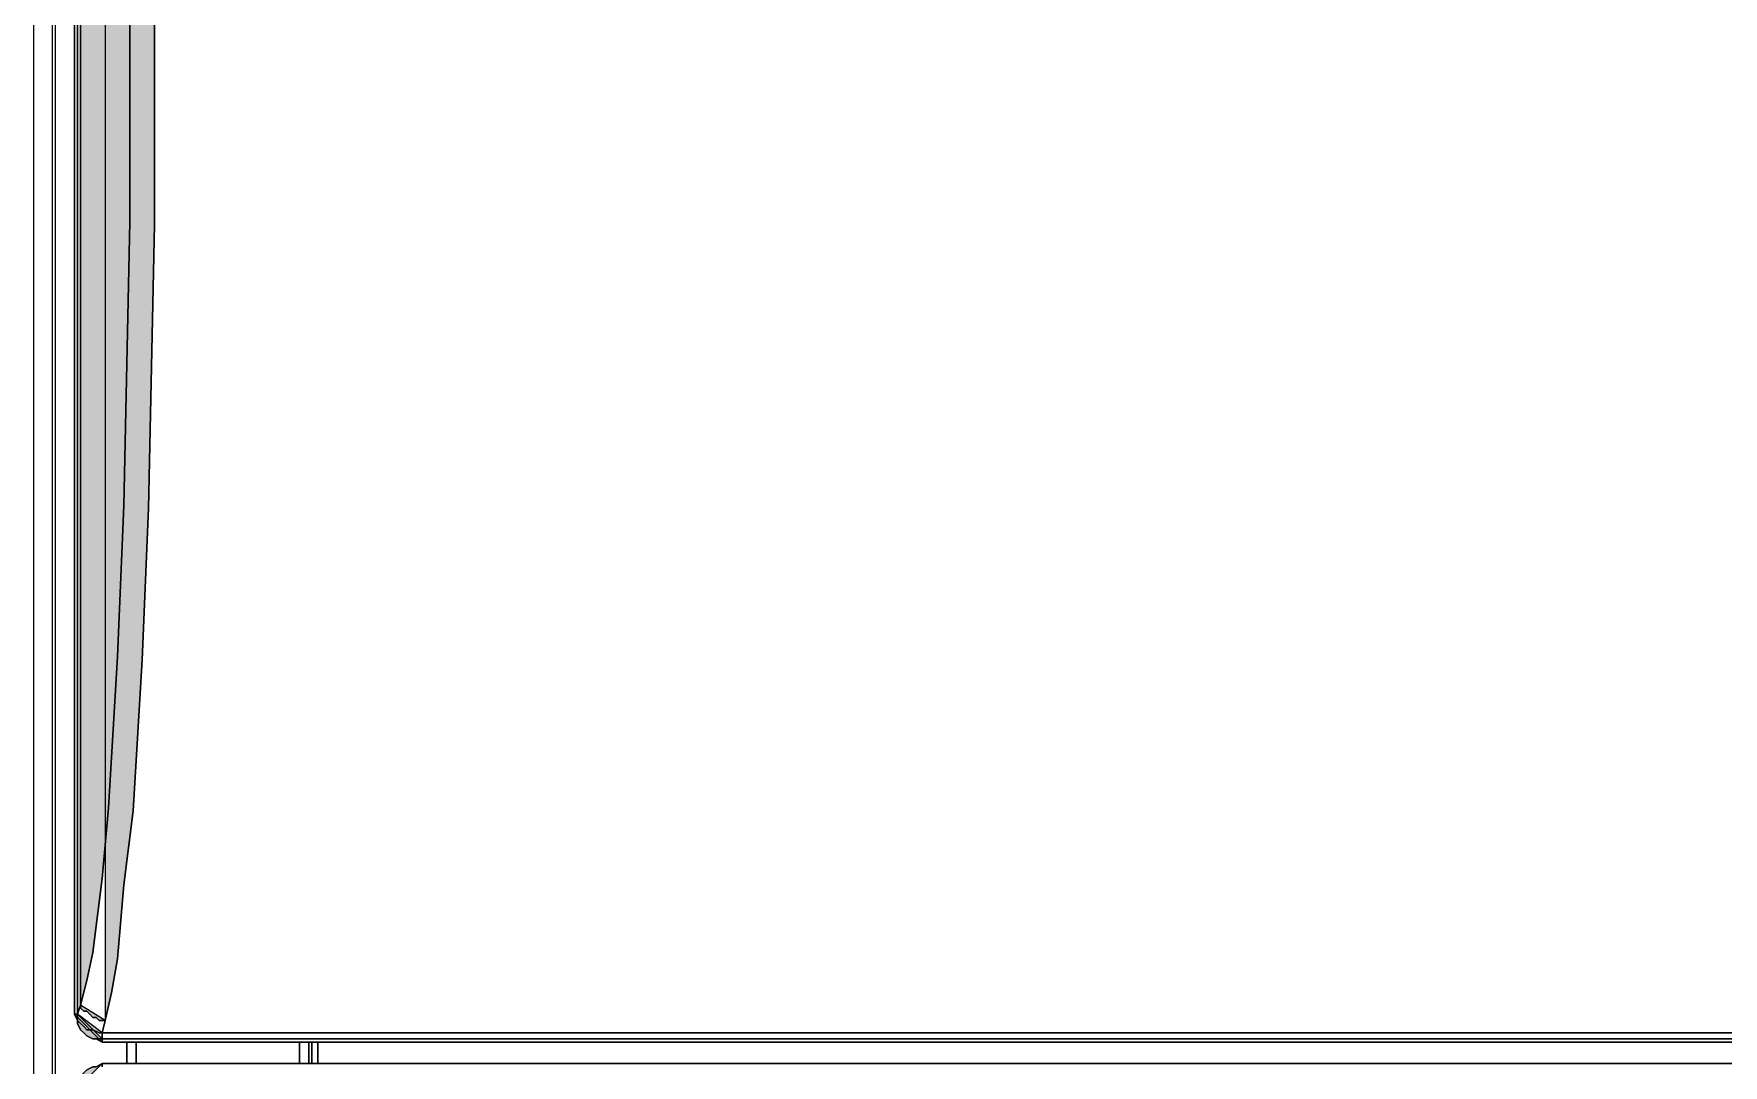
# Model space of a CAD drawing. Header units: centimetres. Extents: x 1.7 to 14.7, y -6.1 to 6.1.
# Drawn here: x 4.036 to 5.97, y -1.206 to -0.026 of the extents above; entities that cross this region are included whole.
import ezdxf

# ---------------------------------------------------------------- set-up
doc = ezdxf.new("R2010")
doc.units = ezdxf.units.CM
doc.header["$MEASUREMENT"] = 0
doc.layers.add('Camada 1', color=7, linetype='Continuous')

msp = doc.modelspace()

# ---------------------------------------------------------------- hatches: boundary and pattern name
at = {"layer": 'Camada 1', "true_color": 0x5b5b5b}
h = msp.add_hatch(color=251, dxfattribs=at)
edge = h.paths.add_edge_path()
edge.add_spline(control_points=[(4.08305, 1.12397), (4.08305, 1.12397), (4.08305, -1.14792), (4.08305, -1.14792), (4.08305, -1.14792), (4.08305, 1.12397), (4.08305, 1.12397)], knot_values=[0, 0, 0, 0, 0.5, 0.5, 0.5, 1, 1, 1, 1], degree=3, periodic=1)
h = msp.add_hatch(color=251, dxfattribs=at)
edge = h.paths.add_edge_path()
edge.add_spline(control_points=[(4.08658, -1.14792), (4.08658, -1.14792), (4.08658, 1.12397), (4.08658, 1.12397), (4.08658, 1.12397), (4.08658, -1.14792), (4.08658, -1.14792)], knot_values=[0, 0, 0, 0, 0.5, 0.5, 0.5, 1, 1, 1, 1], degree=3, periodic=1)
h = msp.add_hatch(color=251, dxfattribs=at)
edge = h.paths.add_edge_path()
edge.add_spline(control_points=[(4.11833, 1.13102), (4.11833, 1.13102), (4.12538, 1.08516), (4.12538, 1.08516), (4.12538, 1.08516), (4.13949, 0.98639), (4.13949, 0.98639), (4.13949, 0.98639), (4.15008, 0.88408), (4.15008, 0.88408), (4.15008, 0.88408), (4.16066, 0.68652), (4.16066, 0.68652), (4.16066, 0.68652), (4.16772, 0.48544), (4.16772, 0.48544), (4.16772, 0.48544), (4.17124, 0.28436), (4.17124, 0.28436), (4.17124, 0.28436), (4.17477, 0.07975), (4.17477, 0.07975), (4.17477, 0.07975), (4.17477, -0.24481), (4.17477, -0.24481), (4.17477, -0.24481), (4.16772, -0.56937), (4.16772, -0.56937), (4.16772, -0.56937), (4.16066, -0.74223), (4.16066, -0.74223), (4.16066, -0.74223), (4.15008, -0.91509), (4.15008, -0.91509), (4.15008, -0.91509), (4.13949, -0.99975), (4.13949, -0.99975), (4.13949, -0.99975), (4.13244, -1.08442), (4.13244, -1.08442), (4.13244, -1.08442), (4.12538, -1.12323), (4.12538, -1.12323), (4.12538, -1.12323), (4.11833, -1.15498), (4.11833, -1.15498), (4.11833, -1.15498), (4.11833, 1.13102), (4.11833, 1.13102)], knot_values=[0, 0, 0, 0, 0.0625, 0.0625, 0.0625, 0.125, 0.125, 0.125, 0.1875, 0.1875, 0.1875, 0.25, 0.25, 0.25, 0.3125, 0.3125, 0.3125, 0.375, 0.375, 0.375, 0.4375, 0.4375, 0.4375, 0.5, 0.5, 0.5, 0.5625, 0.5625, 0.5625, 0.625, 0.625, 0.625, 0.6875, 0.6875, 0.6875, 0.75, 0.75, 0.75, 0.8125, 0.8125, 0.8125, 0.875, 0.875, 0.875, 0.9375, 0.9375, 0.9375, 1, 1, 1, 1], degree=3, periodic=1)
h = msp.add_hatch(color=251, dxfattribs=at)
edge = h.paths.add_edge_path()
edge.add_spline(control_points=[(4.09011, -1.13734), (4.09011, -1.13734), (4.09716, -1.10911), (4.09716, -1.10911), (4.09716, -1.10911), (4.10422, -1.07737), (4.10422, -1.07737), (4.10422, -1.07737), (4.1148, -0.9927), (4.1148, -0.9927), (4.1148, -0.9927), (4.12186, -0.91156), (4.12186, -0.91156), (4.12186, -0.91156), (4.13244, -0.7387), (4.13244, -0.7387), (4.13244, -0.7387), (4.13949, -0.56584), (4.13949, -0.56584), (4.13949, -0.56584), (4.14655, -0.24128), (4.14655, -0.24128), (4.14655, -0.24128), (4.14655, 0.07975), (4.14655, 0.07975), (4.14655, 0.07975), (4.14655, 0.28083), (4.14655, 0.28083), (4.14655, 0.28083), (4.14302, 0.48191), (4.14302, 0.48191), (4.14302, 0.48191), (4.13597, 0.683), (4.13597, 0.683), (4.13597, 0.683), (4.12186, 0.88055), (4.12186, 0.88055), (4.12186, 0.88055), (4.1148, 0.97933), (4.1148, 0.97933), (4.1148, 0.97933), (4.10069, 1.07458), (4.10069, 1.07458), (4.10069, 1.07458), (4.09011, 1.11339), (4.09011, 1.11339), (4.09011, 1.11339), (4.09011, -1.13734), (4.09011, -1.13734)], knot_values=[0, 0, 0, 0, 0.0625, 0.0625, 0.0625, 0.125, 0.125, 0.125, 0.1875, 0.1875, 0.1875, 0.25, 0.25, 0.25, 0.3125, 0.3125, 0.3125, 0.375, 0.375, 0.375, 0.4375, 0.4375, 0.4375, 0.5, 0.5, 0.5, 0.5625, 0.5625, 0.5625, 0.625, 0.625, 0.625, 0.6875, 0.6875, 0.6875, 0.75, 0.75, 0.75, 0.8125, 0.8125, 0.8125, 0.875, 0.875, 0.875, 0.9375, 0.9375, 0.9375, 1, 1, 1, 1], degree=3, periodic=1)
h = msp.add_hatch(color=251, dxfattribs=at)
edge = h.paths.add_edge_path()
edge.add_spline(control_points=[(4.09011, 1.11339), (4.09011, 1.11339), (4.09011, -1.13734), (4.09011, -1.13734), (4.09011, -1.13734), (4.09011, 1.11339), (4.09011, 1.11339)], knot_values=[0, 0, 0, 0, 0.5, 0.5, 0.5, 1, 1, 1, 1], degree=3, periodic=1)
h = msp.add_hatch(color=251, dxfattribs=at)
edge = h.paths.add_edge_path()
edge.add_spline(control_points=[(4.08658, -1.14792), (4.08658, -1.14792), (4.09011, -1.13734), (4.09011, -1.13734), (4.09011, -1.13734), (4.08658, -1.14792), (4.08658, -1.14792)], knot_values=[0, 0, 0, 0, 0.5, 0.5, 0.5, 1, 1, 1, 1], degree=3, periodic=1)
h = msp.add_hatch(color=251, dxfattribs=at)
edge = h.paths.add_edge_path()
edge.add_spline(control_points=[(4.11833, -1.15498), (4.11833, -1.15498), (4.11127, -1.15498), (4.11127, -1.15498), (4.11127, -1.15498), (4.10775, -1.15145), (4.10775, -1.15145), (4.10775, -1.15145), (4.10422, -1.15145), (4.10422, -1.15145), (4.10422, -1.15145), (4.10069, -1.14792), (4.10069, -1.14792), (4.10069, -1.14792), (4.09716, -1.14439), (4.09716, -1.14439), (4.09716, -1.14439), (4.09363, -1.14439), (4.09363, -1.14439), (4.09363, -1.14439), (4.09011, -1.14086), (4.09011, -1.14086), (4.09011, -1.14086), (4.09011, -1.13734), (4.09011, -1.13734), (4.09011, -1.13734), (4.11833, -1.15498), (4.11833, -1.15498)], knot_values=[0, 0, 0, 0, 0.1111111, 0.1111111, 0.1111111, 0.2222222, 0.2222222, 0.2222222, 0.3333333, 0.3333333, 0.3333333, 0.4444444, 0.4444444, 0.4444444, 0.5555556, 0.5555556, 0.5555556, 0.6666667, 0.6666667, 0.6666667, 0.7777778, 0.7777778, 0.7777778, 0.8888889, 0.8888889, 0.8888889, 1, 1, 1, 1], degree=3, periodic=1)
h = msp.add_hatch(color=251, dxfattribs=at)
edge = h.paths.add_edge_path()
edge.add_spline(control_points=[(4.08305, -1.14792), (4.08305, -1.14792), (4.08658, -1.15498), (4.08658, -1.15498), (4.08658, -1.15498), (4.08658, -1.1585), (4.08658, -1.1585), (4.08658, -1.1585), (4.09011, -1.16556), (4.09011, -1.16556), (4.09011, -1.16556), (4.09363, -1.16909), (4.09363, -1.16909), (4.09363, -1.16909), (4.09716, -1.17261), (4.09716, -1.17261), (4.09716, -1.17261), (4.10422, -1.17614), (4.10422, -1.17614), (4.10422, -1.17614), (4.10775, -1.17614), (4.10775, -1.17614), (4.10775, -1.17614), (4.1148, -1.17967), (4.1148, -1.17967), (4.1148, -1.17967), (4.08305, -1.14792), (4.08305, -1.14792)], knot_values=[0, 0, 0, 0, 0.1111111, 0.1111111, 0.1111111, 0.2222222, 0.2222222, 0.2222222, 0.3333333, 0.3333333, 0.3333333, 0.4444444, 0.4444444, 0.4444444, 0.5555556, 0.5555556, 0.5555556, 0.6666667, 0.6666667, 0.6666667, 0.7777778, 0.7777778, 0.7777778, 0.8888889, 0.8888889, 0.8888889, 1, 1, 1, 1], degree=3, periodic=1)
h = msp.add_hatch(color=251, dxfattribs=at)
edge = h.paths.add_edge_path()
edge.add_spline(control_points=[(4.08305, -1.14792), (4.08305, -1.14792), (4.08658, -1.14792), (4.08658, -1.14792), (4.08658, -1.14792), (4.08305, -1.14792), (4.08305, -1.14792)], knot_values=[0, 0, 0, 0, 0.5, 0.5, 0.5, 1, 1, 1, 1], degree=3, periodic=1)
h = msp.add_hatch(color=251, dxfattribs=at)
edge = h.paths.add_edge_path()
edge.add_spline(control_points=[(4.1148, -1.16909), (4.1148, -1.16909), (4.11127, -1.16909), (4.11127, -1.16909), (4.11127, -1.16909), (4.10422, -1.16556), (4.10422, -1.16556), (4.10422, -1.16556), (4.09716, -1.16556), (4.09716, -1.16556), (4.09716, -1.16556), (4.09363, -1.16203), (4.09363, -1.16203), (4.09363, -1.16203), (4.09011, -1.1585), (4.09011, -1.1585), (4.09011, -1.1585), (4.08658, -1.15498), (4.08658, -1.15498), (4.08658, -1.15498), (4.08658, -1.15145), (4.08658, -1.15145), (4.08658, -1.15145), (4.08658, -1.14792), (4.08658, -1.14792), (4.08658, -1.14792), (4.1148, -1.16909), (4.1148, -1.16909)], knot_values=[0, 0, 0, 0, 0.1111111, 0.1111111, 0.1111111, 0.2222222, 0.2222222, 0.2222222, 0.3333333, 0.3333333, 0.3333333, 0.4444444, 0.4444444, 0.4444444, 0.5555556, 0.5555556, 0.5555556, 0.6666667, 0.6666667, 0.6666667, 0.7777778, 0.7777778, 0.7777778, 0.8888889, 0.8888889, 0.8888889, 1, 1, 1, 1], degree=3, periodic=1)
h = msp.add_hatch(color=251, dxfattribs=at)
edge = h.paths.add_edge_path()
edge.add_spline(control_points=[(4.1148, -1.17614), (4.1148, -1.17614), (4.10775, -1.17614), (4.10775, -1.17614), (4.10775, -1.17614), (4.10422, -1.17614), (4.10422, -1.17614), (4.10422, -1.17614), (4.09716, -1.17261), (4.09716, -1.17261), (4.09716, -1.17261), (4.09363, -1.16909), (4.09363, -1.16909), (4.09363, -1.16909), (4.09011, -1.16556), (4.09011, -1.16556), (4.09011, -1.16556), (4.08658, -1.1585), (4.08658, -1.1585), (4.08658, -1.1585), (4.08658, -1.15145), (4.08658, -1.15145), (4.08658, -1.15145), (4.08658, -1.14792), (4.08658, -1.14792), (4.08658, -1.14792), (4.1148, -1.17614), (4.1148, -1.17614)], knot_values=[0, 0, 0, 0, 0.1111111, 0.1111111, 0.1111111, 0.2222222, 0.2222222, 0.2222222, 0.3333333, 0.3333333, 0.3333333, 0.4444444, 0.4444444, 0.4444444, 0.5555556, 0.5555556, 0.5555556, 0.6666667, 0.6666667, 0.6666667, 0.7777778, 0.7777778, 0.7777778, 0.8888889, 0.8888889, 0.8888889, 1, 1, 1, 1], degree=3, periodic=1)
h = msp.add_hatch(color=251, dxfattribs=at)
edge = h.paths.add_edge_path()
edge.add_spline(control_points=[(4.08658, -1.14792), (4.08658, -1.14792), (4.08658, -1.14792), (4.08658, -1.14792)], knot_values=[0, 0, 0, 0, 1, 1, 1, 1], degree=3, periodic=1)
h = msp.add_hatch(color=251, dxfattribs=at)
edge = h.paths.add_edge_path()
edge.add_spline(control_points=[(4.1148, -1.17614), (4.1148, -1.17614), (4.10775, -1.17614), (4.10775, -1.17614), (4.10775, -1.17614), (4.10422, -1.17614), (4.10422, -1.17614), (4.10422, -1.17614), (4.09716, -1.17261), (4.09716, -1.17261), (4.09716, -1.17261), (4.09363, -1.16909), (4.09363, -1.16909), (4.09363, -1.16909), (4.09011, -1.16556), (4.09011, -1.16556), (4.09011, -1.16556), (4.08658, -1.1585), (4.08658, -1.1585), (4.08658, -1.1585), (4.08658, -1.15145), (4.08658, -1.15145), (4.08658, -1.15145), (4.08658, -1.14792), (4.08658, -1.14792), (4.08658, -1.14792), (4.1148, -1.17614), (4.1148, -1.17614)], knot_values=[0, 0, 0, 0, 0.1111111, 0.1111111, 0.1111111, 0.2222222, 0.2222222, 0.2222222, 0.3333333, 0.3333333, 0.3333333, 0.4444444, 0.4444444, 0.4444444, 0.5555556, 0.5555556, 0.5555556, 0.6666667, 0.6666667, 0.6666667, 0.7777778, 0.7777778, 0.7777778, 0.8888889, 0.8888889, 0.8888889, 1, 1, 1, 1], degree=3, periodic=1)
h = msp.add_hatch(color=251, dxfattribs=at)
edge = h.paths.add_edge_path()
edge.add_spline(control_points=[(4.11833, -1.15498), (4.11833, -1.15498), (4.1148, -1.16909), (4.1148, -1.16909), (4.1148, -1.16909), (4.11833, -1.15498), (4.11833, -1.15498)], knot_values=[0, 0, 0, 0, 0.5, 0.5, 0.5, 1, 1, 1, 1], degree=3, periodic=1)
h = msp.add_hatch(color=251, dxfattribs=at)
edge = h.paths.add_edge_path()
edge.add_spline(control_points=[(4.1148, -1.16909), (4.1148, -1.16909), (7.82602, -1.16909), (7.82602, -1.16909), (7.82602, -1.16909), (4.1148, -1.16909), (4.1148, -1.16909)], knot_values=[0, 0, 0, 0, 0.5, 0.5, 0.5, 1, 1, 1, 1], degree=3, periodic=1)
h = msp.add_hatch(color=251, dxfattribs=at)
edge = h.paths.add_edge_path()
edge.add_spline(control_points=[(4.1148, -1.16909), (4.1148, -1.16909), (4.1148, -1.16909), (4.1148, -1.16909), (4.1148, -1.16909), (4.1148, -1.17261), (4.1148, -1.17261), (4.1148, -1.17261), (4.1148, -1.17614), (4.1148, -1.17614), (4.1148, -1.17614), (4.1148, -1.16909), (4.1148, -1.16909)], knot_values=[0, 0, 0, 0, 0.25, 0.25, 0.25, 0.5, 0.5, 0.5, 0.75, 0.75, 0.75, 1, 1, 1, 1], degree=3, periodic=1)
h = msp.add_hatch(color=251, dxfattribs=at)
edge = h.paths.add_edge_path()
edge.add_spline(control_points=[(7.82602, -1.17614), (7.82602, -1.17614), (4.1148, -1.17614), (4.1148, -1.17614), (4.1148, -1.17614), (7.82602, -1.17614), (7.82602, -1.17614)], knot_values=[0, 0, 0, 0, 0.5, 0.5, 0.5, 1, 1, 1, 1], degree=3, periodic=1)
h = msp.add_hatch(color=251, dxfattribs=at)
edge = h.paths.add_edge_path()
edge.add_spline(control_points=[(4.1148, -1.17614), (4.1148, -1.17614), (4.1148, -1.17614), (4.1148, -1.17614)], knot_values=[0, 0, 0, 0, 1, 1, 1, 1], degree=3, periodic=1)
h = msp.add_hatch(color=251, dxfattribs=at)
edge = h.paths.add_edge_path()
edge.add_spline(control_points=[(4.1148, -1.17614), (4.1148, -1.17614), (4.1148, -1.17967), (4.1148, -1.17967), (4.1148, -1.17967), (4.1148, -1.17614), (4.1148, -1.17614)], knot_values=[0, 0, 0, 0, 0.5, 0.5, 0.5, 1, 1, 1, 1], degree=3, periodic=1)
h = msp.add_hatch(color=251, dxfattribs=at)
edge = h.paths.add_edge_path()
edge.add_spline(control_points=[(4.1148, -1.17967), (4.1148, -1.17967), (7.82602, -1.17967), (7.82602, -1.17967), (7.82602, -1.17967), (4.1148, -1.17967), (4.1148, -1.17967)], knot_values=[0, 0, 0, 0, 0.5, 0.5, 0.5, 1, 1, 1, 1], degree=3, periodic=1)
h = msp.add_hatch(color=251, dxfattribs=at)
edge = h.paths.add_edge_path()
edge.add_spline(control_points=[(4.14302, -1.20437), (4.14302, -1.20437), (4.14302, -1.17967), (4.14302, -1.17967), (4.14302, -1.17967), (4.14302, -1.20437), (4.14302, -1.20437)], knot_values=[0, 0, 0, 0, 0.5, 0.5, 0.5, 1, 1, 1, 1], degree=3, periodic=1)
h = msp.add_hatch(color=251, dxfattribs=at)
edge = h.paths.add_edge_path()
edge.add_spline(control_points=[(4.15361, -1.17967), (4.15361, -1.17967), (4.15361, -1.20437), (4.15361, -1.20437), (4.15361, -1.20437), (4.15361, -1.17967), (4.15361, -1.17967)], knot_values=[0, 0, 0, 0, 0.5, 0.5, 0.5, 1, 1, 1, 1], degree=3, periodic=1)
h = msp.add_hatch(color=251, dxfattribs=at)
edge = h.paths.add_edge_path()
edge.add_spline(control_points=[(4.15361, -1.17967), (4.15361, -1.17967), (4.15361, -1.20437), (4.15361, -1.20437), (4.15361, -1.20437), (4.15361, -1.17967), (4.15361, -1.17967)], knot_values=[0, 0, 0, 0, 0.5, 0.5, 0.5, 1, 1, 1, 1], degree=3, periodic=1)
h = msp.add_hatch(color=251, dxfattribs=at)
edge = h.paths.add_edge_path()
edge.add_spline(control_points=[(4.34058, -1.20437), (4.34058, -1.20437), (4.34058, -1.17967), (4.34058, -1.17967), (4.34058, -1.17967), (4.34058, -1.20437), (4.34058, -1.20437)], knot_values=[0, 0, 0, 0, 0.5, 0.5, 0.5, 1, 1, 1, 1], degree=3, periodic=1)
h = msp.add_hatch(color=251, dxfattribs=at)
edge = h.paths.add_edge_path()
edge.add_spline(control_points=[(4.35116, -1.17967), (4.35116, -1.17967), (4.35116, -1.20437), (4.35116, -1.20437), (4.35116, -1.20437), (4.35116, -1.17967), (4.35116, -1.17967)], knot_values=[0, 0, 0, 0, 0.5, 0.5, 0.5, 1, 1, 1, 1], degree=3, periodic=1)
h = msp.add_hatch(color=251, dxfattribs=at)
edge = h.paths.add_edge_path()
edge.add_spline(control_points=[(4.35469, -1.20437), (4.35469, -1.20437), (4.35469, -1.17967), (4.35469, -1.17967), (4.35469, -1.17967), (4.35469, -1.20437), (4.35469, -1.20437)], knot_values=[0, 0, 0, 0, 0.5, 0.5, 0.5, 1, 1, 1, 1], degree=3, periodic=1)
h = msp.add_hatch(color=251, dxfattribs=at)
edge = h.paths.add_edge_path()
edge.add_spline(control_points=[(4.36174, -1.17967), (4.36174, -1.17967), (4.36174, -1.20437), (4.36174, -1.20437), (4.36174, -1.20437), (4.36174, -1.17967), (4.36174, -1.17967)], knot_values=[0, 0, 0, 0, 0.5, 0.5, 0.5, 1, 1, 1, 1], degree=3, periodic=1)
h = msp.add_hatch(color=251, dxfattribs=at)
edge = h.paths.add_edge_path()
edge.add_spline(control_points=[(4.1148, -1.20437), (4.1148, -1.20437), (4.10775, -1.20789), (4.10775, -1.20789), (4.10775, -1.20789), (4.10422, -1.20789), (4.10422, -1.20789), (4.10422, -1.20789), (4.09716, -1.21142), (4.09716, -1.21142), (4.09716, -1.21142), (4.09363, -1.21495), (4.09363, -1.21495), (4.09363, -1.21495), (4.09011, -1.21848), (4.09011, -1.21848), (4.09011, -1.21848), (4.08658, -1.22553), (4.08658, -1.22553), (4.08658, -1.22553), (4.08658, -1.22906), (4.08658, -1.22906), (4.08658, -1.22906), (4.08305, -1.23612), (4.08305, -1.23612), (4.08305, -1.23612), (4.1148, -1.20437), (4.1148, -1.20437)], knot_values=[0, 0, 0, 0, 0.1111111, 0.1111111, 0.1111111, 0.2222222, 0.2222222, 0.2222222, 0.3333333, 0.3333333, 0.3333333, 0.4444444, 0.4444444, 0.4444444, 0.5555556, 0.5555556, 0.5555556, 0.6666667, 0.6666667, 0.6666667, 0.7777778, 0.7777778, 0.7777778, 0.8888889, 0.8888889, 0.8888889, 1, 1, 1, 1], degree=3, periodic=1)
h = msp.add_hatch(color=251, dxfattribs=at)
edge = h.paths.add_edge_path()
edge.add_spline(control_points=[(4.1148, -1.20437), (4.1148, -1.20437), (4.1148, -1.20789), (4.1148, -1.20789), (4.1148, -1.20789), (4.1148, -1.20437), (4.1148, -1.20437)], knot_values=[0, 0, 0, 0, 0.5, 0.5, 0.5, 1, 1, 1, 1], degree=3, periodic=1)
h = msp.add_hatch(color=251, dxfattribs=at)
edge = h.paths.add_edge_path()
edge.add_spline(control_points=[(7.82602, -1.20437), (7.82602, -1.20437), (4.1148, -1.20437), (4.1148, -1.20437), (4.1148, -1.20437), (7.82602, -1.20437), (7.82602, -1.20437)], knot_values=[0, 0, 0, 0, 0.5, 0.5, 0.5, 1, 1, 1, 1], degree=3, periodic=1)

# ---------------------------------------------------------------- linework, layer by layer
at = {"layer": 'Camada 1', "color": 251, "lineweight": 9}
for points in [[(4.03645, -3.57815), (4.03645, -3.57815), (4.03645, 3.57187), (4.03645, 3.57187)], [(4.05762, 3.54364), (4.05762, 3.54364), (4.05762, -3.54639), (4.05762, -3.54639)], [(4.06116, -3.54286), (4.06116, -3.54286), (4.06116, 3.54011), (4.06116, 3.54011)], [(4.08305, 1.12397), (4.08305, 1.12397), (4.08305, -1.14792), (4.08305, -1.14792)], [(4.08658, -1.14792), (4.08658, -1.14792), (4.08658, 1.12397), (4.08658, 1.12397)], [(4.09011, 1.11339), (4.09011, 1.11339), (4.09011, -1.13734), (4.09011, -1.13734)], [(4.08658, -1.14792), (4.08658, -1.14792), (4.09011, -1.13734), (4.09011, -1.13734)], [(4.08305, -1.14792), (4.08305, -1.14792), (4.08658, -1.14792), (4.08658, -1.14792)], [(4.08658, -1.14792), (4.08658, -1.14792), (4.08658, -1.14792), (4.08658, -1.14792)], [(4.11833, -1.15498), (4.11833, -1.15498), (4.1148, -1.16909), (4.1148, -1.16909)], [(4.1148, -1.16909), (4.1148, -1.16909), (7.82602, -1.16909), (7.82602, -1.16909)], [(7.82602, -1.17614), (7.82602, -1.17614), (4.1148, -1.17614), (4.1148, -1.17614)], [(4.1148, -1.17614), (4.1148, -1.17614), (4.1148, -1.17614), (4.1148, -1.17614)], [(4.1148, -1.17614), (4.1148, -1.17614), (4.1148, -1.17967), (4.1148, -1.17967)], [(4.1148, -1.17967), (4.1148, -1.17967), (7.82602, -1.17967), (7.82602, -1.17967)], [(4.14302, -1.20437), (4.14302, -1.20437), (4.14302, -1.17967), (4.14302, -1.17967)], [(4.15361, -1.17967), (4.15361, -1.17967), (4.15361, -1.20437), (4.15361, -1.20437)], [(4.15361, -1.17967), (4.15361, -1.17967), (4.15361, -1.20437), (4.15361, -1.20437)], [(4.34058, -1.20437), (4.34058, -1.20437), (4.34058, -1.17967), (4.34058, -1.17967)], [(4.35116, -1.17967), (4.35116, -1.17967), (4.35116, -1.20437), (4.35116, -1.20437)], [(4.35469, -1.20437), (4.35469, -1.20437), (4.35469, -1.17967), (4.35469, -1.17967)], [(4.36174, -1.17967), (4.36174, -1.17967), (4.36174, -1.20437), (4.36174, -1.20437)], [(4.1148, -1.20437), (4.1148, -1.20437), (4.1148, -1.20789), (4.1148, -1.20789)], [(7.82602, -1.20437), (7.82602, -1.20437), (4.1148, -1.20437), (4.1148, -1.20437)]]:
    msp.add_open_spline(points, degree=3, dxfattribs=at)
at = {"layer": 'Camada 1', "color": 251}
for points, knots in [([(4.08305, 1.12397), (4.08305, 1.12397), (4.08305, -1.14792), (4.08305, -1.14792), (4.08305, -1.14792), (4.08305, 1.12397), (4.08305, 1.12397)], [0, 0, 0, 0, 0.5, 0.5, 0.5, 1, 1, 1, 1]), ([(4.08658, -1.14792), (4.08658, -1.14792), (4.08658, 1.12397), (4.08658, 1.12397), (4.08658, 1.12397), (4.08658, -1.14792), (4.08658, -1.14792)], [0, 0, 0, 0, 0.5, 0.5, 0.5, 1, 1, 1, 1]), ([(4.11833, 1.13102), (4.11833, 1.13102), (4.12538, 1.08516), (4.12538, 1.08516), (4.12538, 1.08516), (4.13949, 0.98639), (4.13949, 0.98639), (4.13949, 0.98639), (4.15008, 0.88408), (4.15008, 0.88408), (4.15008, 0.88408), (4.16066, 0.68652), (4.16066, 0.68652), (4.16066, 0.68652), (4.16772, 0.48544), (4.16772, 0.48544), (4.16772, 0.48544), (4.17124, 0.28436), (4.17124, 0.28436), (4.17124, 0.28436), (4.17477, 0.07975), (4.17477, 0.07975), (4.17477, 0.07975), (4.17477, -0.24481), (4.17477, -0.24481), (4.17477, -0.24481), (4.16772, -0.56937), (4.16772, -0.56937), (4.16772, -0.56937), (4.16066, -0.74223), (4.16066, -0.74223), (4.16066, -0.74223), (4.15008, -0.91509), (4.15008, -0.91509), (4.15008, -0.91509), (4.13949, -0.99975), (4.13949, -0.99975), (4.13949, -0.99975), (4.13244, -1.08442), (4.13244, -1.08442), (4.13244, -1.08442), (4.12538, -1.12323), (4.12538, -1.12323), (4.12538, -1.12323), (4.11833, -1.15498), (4.11833, -1.15498), (4.11833, -1.15498), (4.11833, 1.13102), (4.11833, 1.13102)], [0, 0, 0, 0, 0.0625, 0.0625, 0.0625, 0.125, 0.125, 0.125, 0.1875, 0.1875, 0.1875, 0.25, 0.25, 0.25, 0.3125, 0.3125, 0.3125, 0.375, 0.375, 0.375, 0.4375, 0.4375, 0.4375, 0.5, 0.5, 0.5, 0.5625, 0.5625, 0.5625, 0.625, 0.625, 0.625, 0.6875, 0.6875, 0.6875, 0.75, 0.75, 0.75, 0.8125, 0.8125, 0.8125, 0.875, 0.875, 0.875, 0.9375, 0.9375, 0.9375, 1, 1, 1, 1]), ([(4.09011, -1.13734), (4.09011, -1.13734), (4.09716, -1.10911), (4.09716, -1.10911), (4.09716, -1.10911), (4.10422, -1.07737), (4.10422, -1.07737), (4.10422, -1.07737), (4.1148, -0.9927), (4.1148, -0.9927), (4.1148, -0.9927), (4.12186, -0.91156), (4.12186, -0.91156), (4.12186, -0.91156), (4.13244, -0.7387), (4.13244, -0.7387), (4.13244, -0.7387), (4.13949, -0.56584), (4.13949, -0.56584), (4.13949, -0.56584), (4.14655, -0.24128), (4.14655, -0.24128), (4.14655, -0.24128), (4.14655, 0.07975), (4.14655, 0.07975), (4.14655, 0.07975), (4.14655, 0.28083), (4.14655, 0.28083), (4.14655, 0.28083), (4.14302, 0.48191), (4.14302, 0.48191), (4.14302, 0.48191), (4.13597, 0.683), (4.13597, 0.683), (4.13597, 0.683), (4.12186, 0.88055), (4.12186, 0.88055), (4.12186, 0.88055), (4.1148, 0.97933), (4.1148, 0.97933), (4.1148, 0.97933), (4.10069, 1.07458), (4.10069, 1.07458), (4.10069, 1.07458), (4.09011, 1.11339), (4.09011, 1.11339), (4.09011, 1.11339), (4.09011, -1.13734), (4.09011, -1.13734)], [0, 0, 0, 0, 0.0625, 0.0625, 0.0625, 0.125, 0.125, 0.125, 0.1875, 0.1875, 0.1875, 0.25, 0.25, 0.25, 0.3125, 0.3125, 0.3125, 0.375, 0.375, 0.375, 0.4375, 0.4375, 0.4375, 0.5, 0.5, 0.5, 0.5625, 0.5625, 0.5625, 0.625, 0.625, 0.625, 0.6875, 0.6875, 0.6875, 0.75, 0.75, 0.75, 0.8125, 0.8125, 0.8125, 0.875, 0.875, 0.875, 0.9375, 0.9375, 0.9375, 1, 1, 1, 1]), ([(4.09011, 1.11339), (4.09011, 1.11339), (4.09011, -1.13734), (4.09011, -1.13734), (4.09011, -1.13734), (4.09011, 1.11339), (4.09011, 1.11339)], [0, 0, 0, 0, 0.5, 0.5, 0.5, 1, 1, 1, 1]), ([(4.08658, -1.14792), (4.08658, -1.14792), (4.09011, -1.13734), (4.09011, -1.13734), (4.09011, -1.13734), (4.08658, -1.14792), (4.08658, -1.14792)], [0, 0, 0, 0, 0.5, 0.5, 0.5, 1, 1, 1, 1]), ([(4.11833, -1.15498), (4.11833, -1.15498), (4.11127, -1.15498), (4.11127, -1.15498), (4.11127, -1.15498), (4.10775, -1.15145), (4.10775, -1.15145), (4.10775, -1.15145), (4.10422, -1.15145), (4.10422, -1.15145), (4.10422, -1.15145), (4.10069, -1.14792), (4.10069, -1.14792), (4.10069, -1.14792), (4.09716, -1.14439), (4.09716, -1.14439), (4.09716, -1.14439), (4.09363, -1.14439), (4.09363, -1.14439), (4.09363, -1.14439), (4.09011, -1.14086), (4.09011, -1.14086), (4.09011, -1.14086), (4.09011, -1.13734), (4.09011, -1.13734), (4.09011, -1.13734), (4.11833, -1.15498), (4.11833, -1.15498)], [0, 0, 0, 0, 0.1111111, 0.1111111, 0.1111111, 0.2222222, 0.2222222, 0.2222222, 0.3333333, 0.3333333, 0.3333333, 0.4444444, 0.4444444, 0.4444444, 0.5555556, 0.5555556, 0.5555556, 0.6666667, 0.6666667, 0.6666667, 0.7777778, 0.7777778, 0.7777778, 0.8888889, 0.8888889, 0.8888889, 1, 1, 1, 1]), ([(4.08305, -1.14792), (4.08305, -1.14792), (4.08658, -1.15498), (4.08658, -1.15498), (4.08658, -1.15498), (4.08658, -1.1585), (4.08658, -1.1585), (4.08658, -1.1585), (4.09011, -1.16556), (4.09011, -1.16556), (4.09011, -1.16556), (4.09363, -1.16909), (4.09363, -1.16909), (4.09363, -1.16909), (4.09716, -1.17261), (4.09716, -1.17261), (4.09716, -1.17261), (4.10422, -1.17614), (4.10422, -1.17614), (4.10422, -1.17614), (4.10775, -1.17614), (4.10775, -1.17614), (4.10775, -1.17614), (4.1148, -1.17967), (4.1148, -1.17967), (4.1148, -1.17967), (4.08305, -1.14792), (4.08305, -1.14792)], [0, 0, 0, 0, 0.1111111, 0.1111111, 0.1111111, 0.2222222, 0.2222222, 0.2222222, 0.3333333, 0.3333333, 0.3333333, 0.4444444, 0.4444444, 0.4444444, 0.5555556, 0.5555556, 0.5555556, 0.6666667, 0.6666667, 0.6666667, 0.7777778, 0.7777778, 0.7777778, 0.8888889, 0.8888889, 0.8888889, 1, 1, 1, 1]), ([(4.08305, -1.14792), (4.08305, -1.14792), (4.08658, -1.14792), (4.08658, -1.14792), (4.08658, -1.14792), (4.08305, -1.14792), (4.08305, -1.14792)], [0, 0, 0, 0, 0.5, 0.5, 0.5, 1, 1, 1, 1]), ([(4.1148, -1.16909), (4.1148, -1.16909), (4.11127, -1.16909), (4.11127, -1.16909), (4.11127, -1.16909), (4.10422, -1.16556), (4.10422, -1.16556), (4.10422, -1.16556), (4.09716, -1.16556), (4.09716, -1.16556), (4.09716, -1.16556), (4.09363, -1.16203), (4.09363, -1.16203), (4.09363, -1.16203), (4.09011, -1.1585), (4.09011, -1.1585), (4.09011, -1.1585), (4.08658, -1.15498), (4.08658, -1.15498), (4.08658, -1.15498), (4.08658, -1.15145), (4.08658, -1.15145), (4.08658, -1.15145), (4.08658, -1.14792), (4.08658, -1.14792), (4.08658, -1.14792), (4.1148, -1.16909), (4.1148, -1.16909)], [0, 0, 0, 0, 0.1111111, 0.1111111, 0.1111111, 0.2222222, 0.2222222, 0.2222222, 0.3333333, 0.3333333, 0.3333333, 0.4444444, 0.4444444, 0.4444444, 0.5555556, 0.5555556, 0.5555556, 0.6666667, 0.6666667, 0.6666667, 0.7777778, 0.7777778, 0.7777778, 0.8888889, 0.8888889, 0.8888889, 1, 1, 1, 1]), ([(4.1148, -1.17614), (4.1148, -1.17614), (4.10775, -1.17614), (4.10775, -1.17614), (4.10775, -1.17614), (4.10422, -1.17614), (4.10422, -1.17614), (4.10422, -1.17614), (4.09716, -1.17261), (4.09716, -1.17261), (4.09716, -1.17261), (4.09363, -1.16909), (4.09363, -1.16909), (4.09363, -1.16909), (4.09011, -1.16556), (4.09011, -1.16556), (4.09011, -1.16556), (4.08658, -1.1585), (4.08658, -1.1585), (4.08658, -1.1585), (4.08658, -1.15145), (4.08658, -1.15145), (4.08658, -1.15145), (4.08658, -1.14792), (4.08658, -1.14792), (4.08658, -1.14792), (4.1148, -1.17614), (4.1148, -1.17614)], [0, 0, 0, 0, 0.1111111, 0.1111111, 0.1111111, 0.2222222, 0.2222222, 0.2222222, 0.3333333, 0.3333333, 0.3333333, 0.4444444, 0.4444444, 0.4444444, 0.5555556, 0.5555556, 0.5555556, 0.6666667, 0.6666667, 0.6666667, 0.7777778, 0.7777778, 0.7777778, 0.8888889, 0.8888889, 0.8888889, 1, 1, 1, 1]), ([(4.1148, -1.17614), (4.1148, -1.17614), (4.10775, -1.17614), (4.10775, -1.17614), (4.10775, -1.17614), (4.10422, -1.17614), (4.10422, -1.17614), (4.10422, -1.17614), (4.09716, -1.17261), (4.09716, -1.17261), (4.09716, -1.17261), (4.09363, -1.16909), (4.09363, -1.16909), (4.09363, -1.16909), (4.09011, -1.16556), (4.09011, -1.16556), (4.09011, -1.16556), (4.08658, -1.1585), (4.08658, -1.1585), (4.08658, -1.1585), (4.08658, -1.15145), (4.08658, -1.15145), (4.08658, -1.15145), (4.08658, -1.14792), (4.08658, -1.14792), (4.08658, -1.14792), (4.1148, -1.17614), (4.1148, -1.17614)], [0, 0, 0, 0, 0.1111111, 0.1111111, 0.1111111, 0.2222222, 0.2222222, 0.2222222, 0.3333333, 0.3333333, 0.3333333, 0.4444444, 0.4444444, 0.4444444, 0.5555556, 0.5555556, 0.5555556, 0.6666667, 0.6666667, 0.6666667, 0.7777778, 0.7777778, 0.7777778, 0.8888889, 0.8888889, 0.8888889, 1, 1, 1, 1]), ([(4.11833, -1.15498), (4.11833, -1.15498), (4.1148, -1.16909), (4.1148, -1.16909), (4.1148, -1.16909), (4.11833, -1.15498), (4.11833, -1.15498)], [0, 0, 0, 0, 0.5, 0.5, 0.5, 1, 1, 1, 1]), ([(4.1148, -1.16909), (4.1148, -1.16909), (7.82602, -1.16909), (7.82602, -1.16909), (7.82602, -1.16909), (4.1148, -1.16909), (4.1148, -1.16909)], [0, 0, 0, 0, 0.5, 0.5, 0.5, 1, 1, 1, 1]), ([(4.1148, -1.16909), (4.1148, -1.16909), (4.1148, -1.16909), (4.1148, -1.16909), (4.1148, -1.16909), (4.1148, -1.17261), (4.1148, -1.17261), (4.1148, -1.17261), (4.1148, -1.17614), (4.1148, -1.17614), (4.1148, -1.17614), (4.1148, -1.16909), (4.1148, -1.16909)], [0, 0, 0, 0, 0.25, 0.25, 0.25, 0.5, 0.5, 0.5, 0.75, 0.75, 0.75, 1, 1, 1, 1]), ([(7.82602, -1.17614), (7.82602, -1.17614), (4.1148, -1.17614), (4.1148, -1.17614), (4.1148, -1.17614), (7.82602, -1.17614), (7.82602, -1.17614)], [0, 0, 0, 0, 0.5, 0.5, 0.5, 1, 1, 1, 1]), ([(4.1148, -1.17614), (4.1148, -1.17614), (4.1148, -1.17967), (4.1148, -1.17967), (4.1148, -1.17967), (4.1148, -1.17614), (4.1148, -1.17614)], [0, 0, 0, 0, 0.5, 0.5, 0.5, 1, 1, 1, 1]), ([(4.1148, -1.17967), (4.1148, -1.17967), (7.82602, -1.17967), (7.82602, -1.17967), (7.82602, -1.17967), (4.1148, -1.17967), (4.1148, -1.17967)], [0, 0, 0, 0, 0.5, 0.5, 0.5, 1, 1, 1, 1]), ([(4.14302, -1.20437), (4.14302, -1.20437), (4.14302, -1.17967), (4.14302, -1.17967), (4.14302, -1.17967), (4.14302, -1.20437), (4.14302, -1.20437)], [0, 0, 0, 0, 0.5, 0.5, 0.5, 1, 1, 1, 1]), ([(4.15361, -1.17967), (4.15361, -1.17967), (4.15361, -1.20437), (4.15361, -1.20437), (4.15361, -1.20437), (4.15361, -1.17967), (4.15361, -1.17967)], [0, 0, 0, 0, 0.5, 0.5, 0.5, 1, 1, 1, 1]), ([(4.15361, -1.17967), (4.15361, -1.17967), (4.15361, -1.20437), (4.15361, -1.20437), (4.15361, -1.20437), (4.15361, -1.17967), (4.15361, -1.17967)], [0, 0, 0, 0, 0.5, 0.5, 0.5, 1, 1, 1, 1]), ([(4.34058, -1.20437), (4.34058, -1.20437), (4.34058, -1.17967), (4.34058, -1.17967), (4.34058, -1.17967), (4.34058, -1.20437), (4.34058, -1.20437)], [0, 0, 0, 0, 0.5, 0.5, 0.5, 1, 1, 1, 1]), ([(4.35116, -1.17967), (4.35116, -1.17967), (4.35116, -1.20437), (4.35116, -1.20437), (4.35116, -1.20437), (4.35116, -1.17967), (4.35116, -1.17967)], [0, 0, 0, 0, 0.5, 0.5, 0.5, 1, 1, 1, 1]), ([(4.35469, -1.20437), (4.35469, -1.20437), (4.35469, -1.17967), (4.35469, -1.17967), (4.35469, -1.17967), (4.35469, -1.20437), (4.35469, -1.20437)], [0, 0, 0, 0, 0.5, 0.5, 0.5, 1, 1, 1, 1]), ([(4.36174, -1.17967), (4.36174, -1.17967), (4.36174, -1.20437), (4.36174, -1.20437), (4.36174, -1.20437), (4.36174, -1.17967), (4.36174, -1.17967)], [0, 0, 0, 0, 0.5, 0.5, 0.5, 1, 1, 1, 1]), ([(4.1148, -1.20437), (4.1148, -1.20437), (4.10775, -1.20789), (4.10775, -1.20789), (4.10775, -1.20789), (4.10422, -1.20789), (4.10422, -1.20789), (4.10422, -1.20789), (4.09716, -1.21142), (4.09716, -1.21142), (4.09716, -1.21142), (4.09363, -1.21495), (4.09363, -1.21495), (4.09363, -1.21495), (4.09011, -1.21848), (4.09011, -1.21848), (4.09011, -1.21848), (4.08658, -1.22553), (4.08658, -1.22553), (4.08658, -1.22553), (4.08658, -1.22906), (4.08658, -1.22906), (4.08658, -1.22906), (4.08305, -1.23612), (4.08305, -1.23612), (4.08305, -1.23612), (4.1148, -1.20437), (4.1148, -1.20437)], [0, 0, 0, 0, 0.1111111, 0.1111111, 0.1111111, 0.2222222, 0.2222222, 0.2222222, 0.3333333, 0.3333333, 0.3333333, 0.4444444, 0.4444444, 0.4444444, 0.5555556, 0.5555556, 0.5555556, 0.6666667, 0.6666667, 0.6666667, 0.7777778, 0.7777778, 0.7777778, 0.8888889, 0.8888889, 0.8888889, 1, 1, 1, 1]), ([(4.1148, -1.20437), (4.1148, -1.20437), (4.1148, -1.20789), (4.1148, -1.20789), (4.1148, -1.20789), (4.1148, -1.20437), (4.1148, -1.20437)], [0, 0, 0, 0, 0.5, 0.5, 0.5, 1, 1, 1, 1]), ([(7.82602, -1.20437), (7.82602, -1.20437), (4.1148, -1.20437), (4.1148, -1.20437), (4.1148, -1.20437), (7.82602, -1.20437), (7.82602, -1.20437)], [0, 0, 0, 0, 0.5, 0.5, 0.5, 1, 1, 1, 1])]:
    msp.add_open_spline(points, degree=3, knots=knots, dxfattribs=at)
at = {"layer": 'Camada 1', "color": 251, "lineweight": 9}
for points, knots in [([(4.11833, 1.13102), (4.11833, 1.13102), (4.12538, 1.08516), (4.12538, 1.08516), (4.12538, 1.08516), (4.13949, 0.98639), (4.13949, 0.98639), (4.13949, 0.98639), (4.15008, 0.88408), (4.15008, 0.88408), (4.15008, 0.88408), (4.16066, 0.68652), (4.16066, 0.68652), (4.16066, 0.68652), (4.16772, 0.48544), (4.16772, 0.48544), (4.16772, 0.48544), (4.17124, 0.28436), (4.17124, 0.28436), (4.17124, 0.28436), (4.17477, 0.07975), (4.17477, 0.07975), (4.17477, 0.07975), (4.17477, -0.24481), (4.17477, -0.24481), (4.17477, -0.24481), (4.16772, -0.56937), (4.16772, -0.56937), (4.16772, -0.56937), (4.16066, -0.74223), (4.16066, -0.74223), (4.16066, -0.74223), (4.15008, -0.91509), (4.15008, -0.91509), (4.15008, -0.91509), (4.13949, -0.99975), (4.13949, -0.99975), (4.13949, -0.99975), (4.13244, -1.08442), (4.13244, -1.08442), (4.13244, -1.08442), (4.12538, -1.12323), (4.12538, -1.12323), (4.12538, -1.12323), (4.11833, -1.15498), (4.11833, -1.15498)], [0, 0, 0, 0, 0.0666667, 0.0666667, 0.0666667, 0.1333333, 0.1333333, 0.1333333, 0.2, 0.2, 0.2, 0.2666667, 0.2666667, 0.2666667, 0.3333333, 0.3333333, 0.3333333, 0.4, 0.4, 0.4, 0.4666667, 0.4666667, 0.4666667, 0.5333333, 0.5333333, 0.5333333, 0.6, 0.6, 0.6, 0.6666667, 0.6666667, 0.6666667, 0.7333333, 0.7333333, 0.7333333, 0.8, 0.8, 0.8, 0.8666667, 0.8666667, 0.8666667, 0.9333333, 0.9333333, 0.9333333, 1, 1, 1, 1]), ([(4.09011, -1.13734), (4.09011, -1.13734), (4.09716, -1.10911), (4.09716, -1.10911), (4.09716, -1.10911), (4.10422, -1.07737), (4.10422, -1.07737), (4.10422, -1.07737), (4.1148, -0.9927), (4.1148, -0.9927), (4.1148, -0.9927), (4.12186, -0.91156), (4.12186, -0.91156), (4.12186, -0.91156), (4.13244, -0.7387), (4.13244, -0.7387), (4.13244, -0.7387), (4.13949, -0.56584), (4.13949, -0.56584), (4.13949, -0.56584), (4.14655, -0.24128), (4.14655, -0.24128), (4.14655, -0.24128), (4.14655, 0.07975), (4.14655, 0.07975), (4.14655, 0.07975), (4.14655, 0.28083), (4.14655, 0.28083), (4.14655, 0.28083), (4.14302, 0.48191), (4.14302, 0.48191), (4.14302, 0.48191), (4.13597, 0.683), (4.13597, 0.683), (4.13597, 0.683), (4.12186, 0.88055), (4.12186, 0.88055), (4.12186, 0.88055), (4.1148, 0.97933), (4.1148, 0.97933), (4.1148, 0.97933), (4.10069, 1.07458), (4.10069, 1.07458), (4.10069, 1.07458), (4.09011, 1.11339), (4.09011, 1.11339)], [0, 0, 0, 0, 0.0666667, 0.0666667, 0.0666667, 0.1333333, 0.1333333, 0.1333333, 0.2, 0.2, 0.2, 0.2666667, 0.2666667, 0.2666667, 0.3333333, 0.3333333, 0.3333333, 0.4, 0.4, 0.4, 0.4666667, 0.4666667, 0.4666667, 0.5333333, 0.5333333, 0.5333333, 0.6, 0.6, 0.6, 0.6666667, 0.6666667, 0.6666667, 0.7333333, 0.7333333, 0.7333333, 0.8, 0.8, 0.8, 0.8666667, 0.8666667, 0.8666667, 0.9333333, 0.9333333, 0.9333333, 1, 1, 1, 1]), ([(4.11833, -1.15498), (4.11833, -1.15498), (4.11127, -1.15498), (4.11127, -1.15498), (4.11127, -1.15498), (4.10775, -1.15145), (4.10775, -1.15145), (4.10775, -1.15145), (4.10422, -1.15145), (4.10422, -1.15145), (4.10422, -1.15145), (4.10069, -1.14792), (4.10069, -1.14792), (4.10069, -1.14792), (4.09716, -1.14439), (4.09716, -1.14439), (4.09716, -1.14439), (4.09363, -1.14439), (4.09363, -1.14439), (4.09363, -1.14439), (4.09011, -1.14086), (4.09011, -1.14086), (4.09011, -1.14086), (4.09011, -1.13734), (4.09011, -1.13734)], [0, 0, 0, 0, 0.125, 0.125, 0.125, 0.25, 0.25, 0.25, 0.375, 0.375, 0.375, 0.5, 0.5, 0.5, 0.625, 0.625, 0.625, 0.75, 0.75, 0.75, 0.875, 0.875, 0.875, 1, 1, 1, 1]), ([(4.08305, -1.14792), (4.08305, -1.14792), (4.08658, -1.15498), (4.08658, -1.15498), (4.08658, -1.15498), (4.08658, -1.1585), (4.08658, -1.1585), (4.08658, -1.1585), (4.09011, -1.16556), (4.09011, -1.16556), (4.09011, -1.16556), (4.09363, -1.16909), (4.09363, -1.16909), (4.09363, -1.16909), (4.09716, -1.17261), (4.09716, -1.17261), (4.09716, -1.17261), (4.10422, -1.17614), (4.10422, -1.17614), (4.10422, -1.17614), (4.10775, -1.17614), (4.10775, -1.17614), (4.10775, -1.17614), (4.1148, -1.17967), (4.1148, -1.17967)], [0, 0, 0, 0, 0.125, 0.125, 0.125, 0.25, 0.25, 0.25, 0.375, 0.375, 0.375, 0.5, 0.5, 0.5, 0.625, 0.625, 0.625, 0.75, 0.75, 0.75, 0.875, 0.875, 0.875, 1, 1, 1, 1]), ([(4.1148, -1.16909), (4.1148, -1.16909), (4.11127, -1.16909), (4.11127, -1.16909), (4.11127, -1.16909), (4.10422, -1.16556), (4.10422, -1.16556), (4.10422, -1.16556), (4.09716, -1.16556), (4.09716, -1.16556), (4.09716, -1.16556), (4.09363, -1.16203), (4.09363, -1.16203), (4.09363, -1.16203), (4.09011, -1.1585), (4.09011, -1.1585), (4.09011, -1.1585), (4.08658, -1.15498), (4.08658, -1.15498), (4.08658, -1.15498), (4.08658, -1.15145), (4.08658, -1.15145), (4.08658, -1.15145), (4.08658, -1.14792), (4.08658, -1.14792)], [0, 0, 0, 0, 0.125, 0.125, 0.125, 0.25, 0.25, 0.25, 0.375, 0.375, 0.375, 0.5, 0.5, 0.5, 0.625, 0.625, 0.625, 0.75, 0.75, 0.75, 0.875, 0.875, 0.875, 1, 1, 1, 1]), ([(4.1148, -1.17614), (4.1148, -1.17614), (4.10775, -1.17614), (4.10775, -1.17614), (4.10775, -1.17614), (4.10422, -1.17614), (4.10422, -1.17614), (4.10422, -1.17614), (4.09716, -1.17261), (4.09716, -1.17261), (4.09716, -1.17261), (4.09363, -1.16909), (4.09363, -1.16909), (4.09363, -1.16909), (4.09011, -1.16556), (4.09011, -1.16556), (4.09011, -1.16556), (4.08658, -1.1585), (4.08658, -1.1585), (4.08658, -1.1585), (4.08658, -1.15145), (4.08658, -1.15145), (4.08658, -1.15145), (4.08658, -1.14792), (4.08658, -1.14792)], [0, 0, 0, 0, 0.125, 0.125, 0.125, 0.25, 0.25, 0.25, 0.375, 0.375, 0.375, 0.5, 0.5, 0.5, 0.625, 0.625, 0.625, 0.75, 0.75, 0.75, 0.875, 0.875, 0.875, 1, 1, 1, 1]), ([(4.1148, -1.17614), (4.1148, -1.17614), (4.10775, -1.17614), (4.10775, -1.17614), (4.10775, -1.17614), (4.10422, -1.17614), (4.10422, -1.17614), (4.10422, -1.17614), (4.09716, -1.17261), (4.09716, -1.17261), (4.09716, -1.17261), (4.09363, -1.16909), (4.09363, -1.16909), (4.09363, -1.16909), (4.09011, -1.16556), (4.09011, -1.16556), (4.09011, -1.16556), (4.08658, -1.1585), (4.08658, -1.1585), (4.08658, -1.1585), (4.08658, -1.15145), (4.08658, -1.15145), (4.08658, -1.15145), (4.08658, -1.14792), (4.08658, -1.14792)], [0, 0, 0, 0, 0.125, 0.125, 0.125, 0.25, 0.25, 0.25, 0.375, 0.375, 0.375, 0.5, 0.5, 0.5, 0.625, 0.625, 0.625, 0.75, 0.75, 0.75, 0.875, 0.875, 0.875, 1, 1, 1, 1]), ([(4.1148, -1.16909), (4.1148, -1.16909), (4.1148, -1.16909), (4.1148, -1.16909), (4.1148, -1.16909), (4.1148, -1.17261), (4.1148, -1.17261), (4.1148, -1.17261), (4.1148, -1.17614), (4.1148, -1.17614)], [0, 0, 0, 0, 0.3333333, 0.3333333, 0.3333333, 0.6666667, 0.6666667, 0.6666667, 1, 1, 1, 1]), ([(4.1148, -1.20437), (4.1148, -1.20437), (4.10775, -1.20789), (4.10775, -1.20789), (4.10775, -1.20789), (4.10422, -1.20789), (4.10422, -1.20789), (4.10422, -1.20789), (4.09716, -1.21142), (4.09716, -1.21142), (4.09716, -1.21142), (4.09363, -1.21495), (4.09363, -1.21495), (4.09363, -1.21495), (4.09011, -1.21848), (4.09011, -1.21848), (4.09011, -1.21848), (4.08658, -1.22553), (4.08658, -1.22553), (4.08658, -1.22553), (4.08658, -1.22906), (4.08658, -1.22906), (4.08658, -1.22906), (4.08305, -1.23612), (4.08305, -1.23612)], [0, 0, 0, 0, 0.125, 0.125, 0.125, 0.25, 0.25, 0.25, 0.375, 0.375, 0.375, 0.5, 0.5, 0.5, 0.625, 0.625, 0.625, 0.75, 0.75, 0.75, 0.875, 0.875, 0.875, 1, 1, 1, 1])]:
    msp.add_open_spline(points, degree=3, knots=knots, dxfattribs=at)
at = {"layer": 'Camada 1', "color": 251}
for points in [[(4.08658, -1.14792), (4.08658, -1.14792), (4.08658, -1.14792), (4.08658, -1.14792)], [(4.1148, -1.17614), (4.1148, -1.17614), (4.1148, -1.17614), (4.1148, -1.17614)]]:
    msp.add_open_spline(points, degree=3, dxfattribs=at)

doc.saveas('drawing.dxf')
